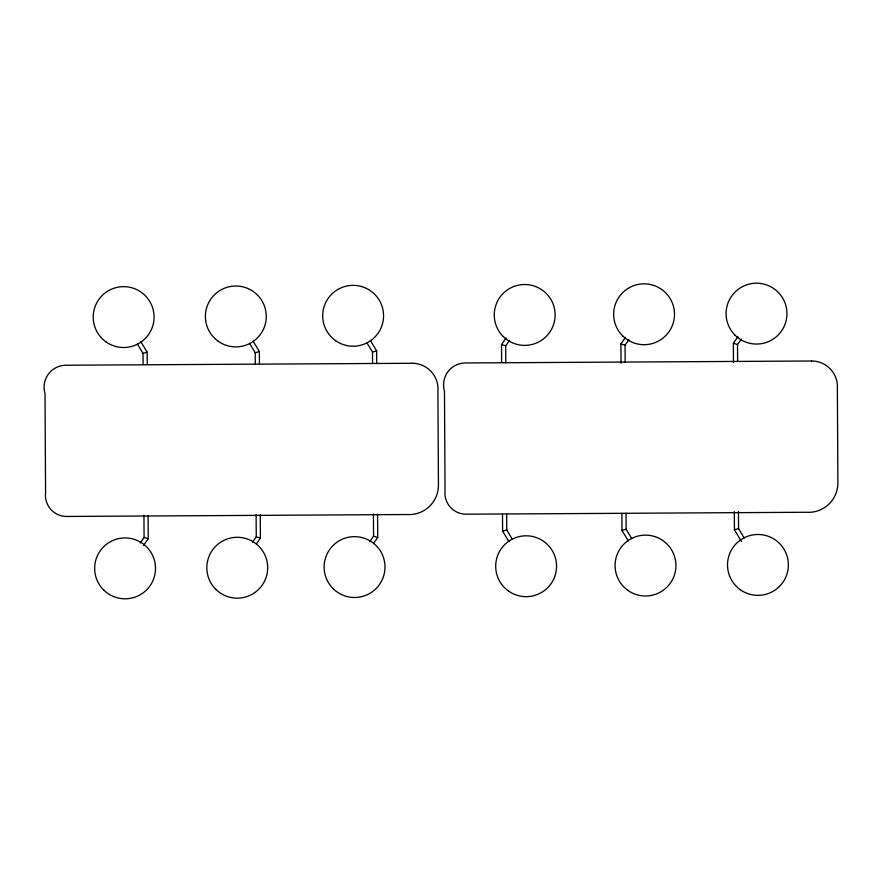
<?xml version="1.0" encoding="UTF-8"?>
<svg xmlns="http://www.w3.org/2000/svg" width="882" height="882" viewBox="0 0 882 882"><rect width="100%" height="100%" fill="white"/><g stroke="black" fill="none" stroke-linecap="round" stroke-linejoin="round"><path stroke-width="1.32" d="M140.238 542.959L144.075 537.458L143.942 515.32M143.645 545.33L148.231 538.748L148.088 515.375M252.428 542.309L256.254 536.818L256.133 514.691M256.596 543.599L260.411 538.108L260.278 514.735M501.637 362.447L501.538 344.564L506.125 337.993M505.783 362.789L505.695 345.854L509.52 340.364M369.734 541.647L373.56 536.157L373.439 514.019M373.891 542.926L377.717 537.447L377.584 514.074M621.027 363.141L620.917 343.892L625.503 337.31M625.173 362.105L625.073 345.182L628.899 339.691M733.471 362.502L733.361 343.252L737.947 336.67M737.617 361.466L737.517 344.542L741.354 339.041M143.093 364.387L143.027 353.384L147.173 352.227L147.239 364.354M255.273 363.748L255.218 352.756L259.352 351.587L259.418 363.726M372.579 363.086L372.513 352.083L376.658 350.926L376.724 363.053M508.914 541.603L502.597 531.085L506.731 529.928L506.643 514.03M628.293 540.92L621.975 530.413L626.121 529.255L626.033 513.346M741.431 541.46L734.419 529.773L738.565 528.616L738.466 511.483M733.361 343.252L737.517 344.542M620.917 343.892L625.073 345.182M501.538 344.564L505.695 345.854M373.56 536.157L377.717 537.447M256.254 536.818L260.411 538.108M144.075 537.458L148.231 538.748M738.565 528.616L744.199 538.009M626.121 529.255L631.766 538.648M506.731 529.928L512.376 539.321M370.341 340.408L376.658 350.926M366.868 342.69L372.513 352.083M253.035 341.08L259.352 351.587M249.573 343.352L255.218 352.756M140.855 341.709L147.173 352.227M137.383 343.991L143.027 353.384M734.32 511.505L734.419 529.773M621.887 513.368L621.975 530.413M502.497 514.052L502.597 531.085M412.081 363.274L65.885 365.236A21.918 21.918 0 0 0 45.015 393.438L45.577 492.851A21.179 21.179 0 0 0 66.745 516.455L406.977 514.526A29.393 29.393 0 0 0 438.442 485.045L437.913 391.211A25.776 25.776 0 0 0 412.081 363.274M811.539 361.003L465.343 362.965A21.918 21.918 0 0 0 444.473 391.167L445.035 490.59A21.179 21.179 0 0 0 466.203 514.195L806.435 512.266A29.393 29.393 0 0 0 837.9 482.785L837.371 388.94A25.776 25.776 0 0 0 811.539 361.003M503.291 336.593A30.44 30.44 0 0 0 554.139 322.658A30.44 30.44 0 0 0 516.654 285.592A30.44 30.44 0 0 0 503.291 336.593M508.572 591.094A30.44 30.44 0 0 0 556.432 569A30.44 30.44 0 0 0 513.357 538.604A30.44 30.44 0 0 0 508.572 591.094M333.153 588.702A30.44 30.44 0 0 0 384.001 574.777A30.44 30.44 0 0 0 346.516 537.711A30.44 30.44 0 0 0 333.153 588.702M335.579 340.65A30.44 30.44 0 0 0 383.438 318.545A30.44 30.44 0 0 0 340.375 288.149A30.44 30.44 0 0 0 335.579 340.65M622.681 335.91A30.44 30.44 0 0 0 673.517 321.985A30.44 30.44 0 0 0 636.032 284.919A30.44 30.44 0 0 0 622.681 335.91M627.951 590.422A30.44 30.44 0 0 0 675.81 568.317A30.44 30.44 0 0 0 632.747 537.921A30.44 30.44 0 0 0 627.951 590.422M735.125 335.281A30.44 30.44 0 0 0 785.961 321.346A30.44 30.44 0 0 0 748.476 284.28A30.44 30.44 0 0 0 735.125 335.281M740.395 589.782A30.44 30.44 0 0 0 788.254 567.688A30.44 30.44 0 0 0 745.18 537.292A30.44 30.44 0 0 0 740.395 589.782M103.668 590.003A30.44 30.44 0 0 0 154.515 576.078A30.44 30.44 0 0 0 117.03 539.012A30.44 30.44 0 0 0 103.668 590.003M106.094 341.951A30.44 30.44 0 0 0 153.953 319.846A30.44 30.44 0 0 0 110.889 289.45A30.44 30.44 0 0 0 106.094 341.951M215.858 589.374A30.44 30.44 0 0 0 266.695 575.439A30.44 30.44 0 0 0 229.21 538.373A30.44 30.44 0 0 0 215.858 589.374M218.284 341.312A30.44 30.44 0 0 0 266.144 319.207A30.44 30.44 0 0 0 223.069 288.811A30.44 30.44 0 0 0 218.284 341.312"/></g></svg>
